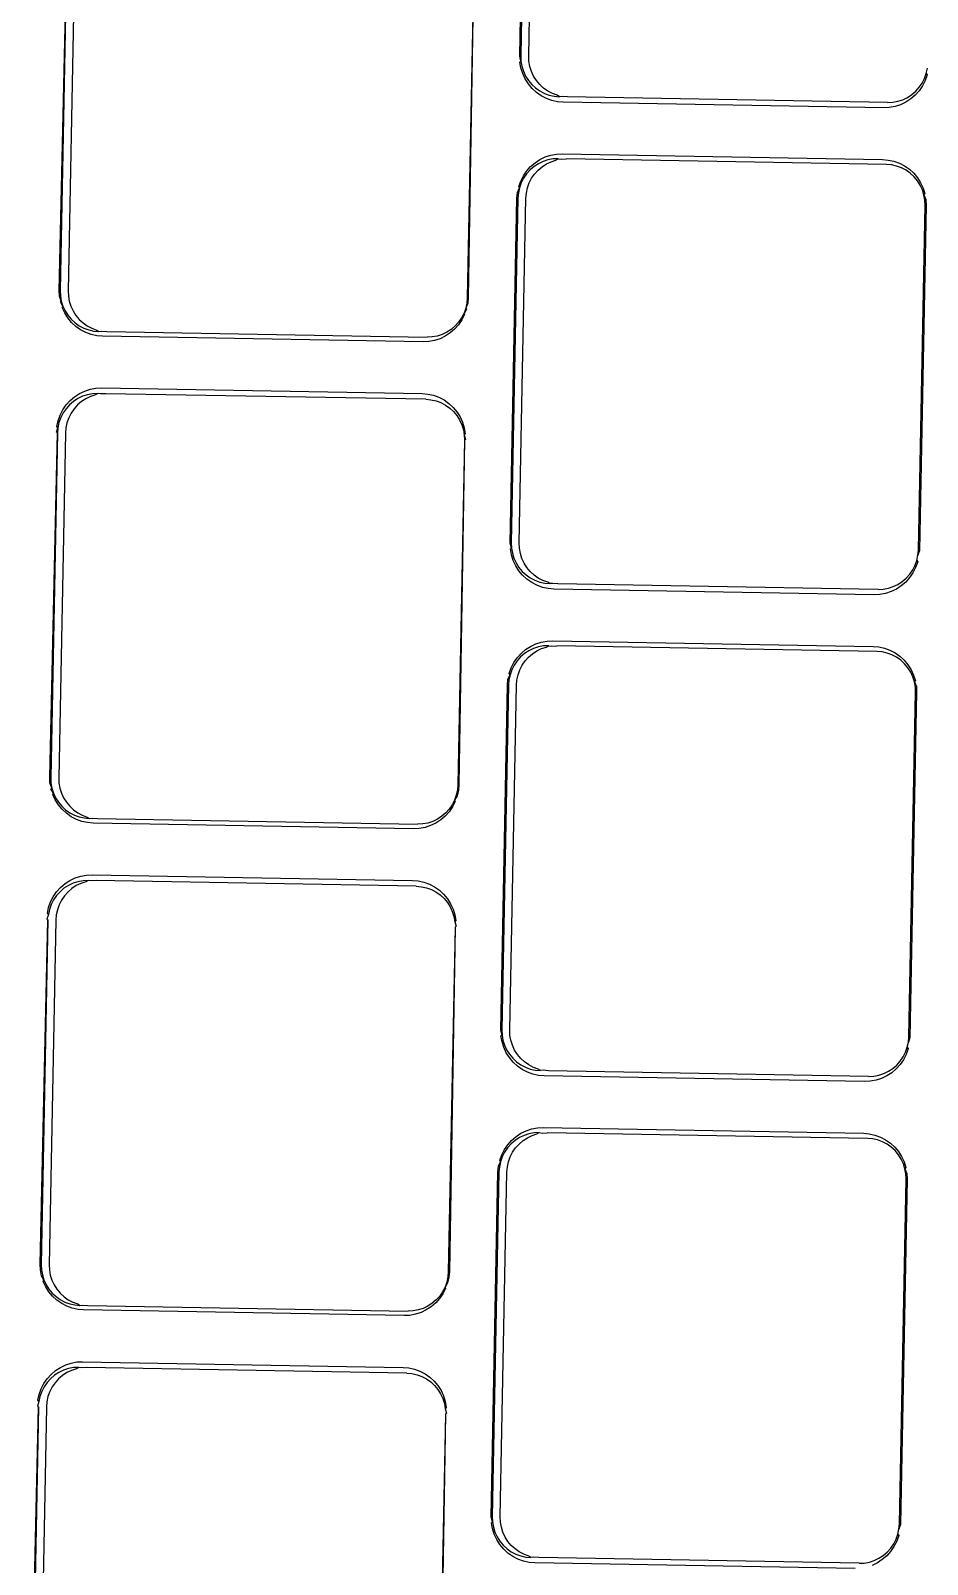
# Model space of a CAD drawing. Header units: millimetres. Extents: x 44692 to 174433, y -26273 to 14445.
# Drawn here: x 148795.2 to 148825.9, y -16545.4 to -16492.9 of the extents above; entities that cross this region are included whole.
import ezdxf

# ---------------------------------------------------------------- set-up
doc = ezdxf.new("R2010")
doc.units = ezdxf.units.MM
doc.header["$LTSCALE"] = 100
doc.layers.add('Muebles', color=112, linetype='Continuous')

msp = doc.modelspace()

# ---------------------------------------------------------------- linework, layer by layer
at = {"layer": 'Muebles'}
for p, q in [((148811.971, -16493.739), (148812.202, -16481.922)), ((148812.237, -16481.919), (148812.007, -16493.725)), ((148812.28, -16493.73), (148812.51, -16481.924)), ((148796.205, -16501.755), (148796.47, -16489.961)), ((148796.47, -16489.961), (148796.24, -16501.766)), ((148796.743, -16489.966), (148796.513, -16501.771)), ((148810.407, -16490.207), (148810.177, -16502.012)), ((148810.407, -16490.207), (148810.212, -16502.002)), ((148812.015, -16493.904), (148811.971, -16493.739)), ((148811.98, -16493.936), (148812.015, -16493.904)), ((148812.015, -16494.136), (148811.98, -16493.936)), ((148812.007, -16493.725), (148812.015, -16493.904)), ((148812.015, -16493.904), (148812.046, -16494.081)), ((148812.288, -16493.909), (148812.28, -16493.73)), ((148812.319, -16494.086), (148812.288, -16493.909)), ((148812.076, -16494.329), (148812.015, -16494.136)), ((148812.046, -16494.081), (148812.099, -16494.252)), ((148812.161, -16494.513), (148812.076, -16494.329)), ((148812.099, -16494.252), (148812.174, -16494.415)), ((148812.268, -16494.683), (148812.161, -16494.513)), ((148812.174, -16494.415), (148812.27, -16494.566)), ((148812.27, -16494.566), (148812.384, -16494.703)), ((148812.372, -16494.257), (148812.319, -16494.086)), ((148812.448, -16494.419), (148812.372, -16494.257)), ((148812.543, -16494.57), (148812.448, -16494.419)), ((148812.657, -16494.708), (148812.543, -16494.57)), ((148825.749, -16494.654), (148825.83, -16494.494)), ((148825.851, -16494.572), (148825.759, -16494.753)), ((148825.83, -16494.494), (148825.891, -16494.325)), ((148825.921, -16494.376), (148825.851, -16494.572)), ((148825.891, -16494.325), (148825.929, -16494.15)), ((148825.891, -16494.325), (148825.921, -16494.376)), ((148812.397, -16494.838), (148812.268, -16494.683)), ((148812.384, -16494.703), (148812.514, -16494.824)), ((148812.544, -16494.974), (148812.397, -16494.838)), ((148812.514, -16494.824), (148812.659, -16494.926)), ((148812.708, -16495.09), (148812.544, -16494.974)), ((148812.787, -16494.828), (148812.657, -16494.708)), ((148812.659, -16494.926), (148812.816, -16495.008)), ((148812.885, -16495.182), (148812.708, -16495.09)), ((148812.932, -16494.931), (148812.787, -16494.828)), ((148812.816, -16495.008), (148812.983, -16495.069)), ((148813.089, -16495.013), (148812.932, -16494.931)), ((148812.983, -16495.069), (148813.155, -16495.107)), ((148813.256, -16495.074), (148813.089, -16495.013)), ((148813.155, -16495.107), (148813.332, -16495.122)), ((148813.332, -16495.122), (148813.256, -16495.074)), ((148813.429, -16495.112), (148813.332, -16495.122)), ((148813.605, -16495.127), (148813.429, -16495.112)), ((148825.245, -16495.148), (148825.394, -16495.051)), ((148825.51, -16495.069), (148825.358, -16495.2)), ((148825.394, -16495.051), (148825.529, -16494.935)), ((148825.645, -16494.919), (148825.51, -16495.069)), ((148825.529, -16494.935), (148825.648, -16494.802)), ((148825.759, -16494.753), (148825.645, -16494.919)), ((148825.648, -16494.802), (148825.749, -16494.654)), ((148813.072, -16495.251), (148812.885, -16495.182)), ((148813.266, -16495.294), (148813.072, -16495.251)), ((148813.459, -16495.31), (148813.266, -16495.294)), ((148824.431, -16495.503), (148813.459, -16495.31)), ((148824.565, -16495.32), (148813.605, -16495.127)), ((148824.624, -16495.494), (148824.431, -16495.503)), ((148824.565, -16495.32), (148824.742, -16495.311)), ((148824.82, -16495.458), (148824.624, -16495.494)), ((148824.742, -16495.311), (148824.916, -16495.279)), ((148825.01, -16495.396), (148824.82, -16495.458)), ((148824.916, -16495.279), (148825.084, -16495.225)), ((148825.19, -16495.31), (148825.01, -16495.396)), ((148825.084, -16495.225), (148825.245, -16495.148)), ((148825.358, -16495.2), (148825.19, -16495.31)), ((148812.665, -16497.274), (148812.845, -16497.188)), ((148812.845, -16497.188), (148813.035, -16497.126)), ((148813.035, -16497.126), (148813.231, -16497.09)), ((148813.231, -16497.09), (148813.425, -16497.081)), ((148813.425, -16497.081), (148824.396, -16497.274)), ((148812.096, -16497.831), (148812.21, -16497.665)), ((148812.327, -16497.633), (148812.207, -16497.766)), ((148812.21, -16497.665), (148812.345, -16497.515)), ((148812.462, -16497.517), (148812.327, -16497.633)), ((148812.345, -16497.515), (148812.497, -16497.384)), ((148812.611, -16497.42), (148812.462, -16497.517)), ((148812.48, -16497.771), (148812.6, -16497.638)), ((148812.497, -16497.384), (148812.665, -16497.274)), ((148812.6, -16497.638), (148812.735, -16497.522)), ((148812.771, -16497.343), (148812.611, -16497.42)), ((148812.735, -16497.522), (148812.884, -16497.425)), ((148812.939, -16497.288), (148812.771, -16497.343)), ((148812.884, -16497.425), (148813.044, -16497.348)), ((148813.114, -16497.256), (148812.939, -16497.288)), ((148813.044, -16497.348), (148813.213, -16497.293)), ((148813.29, -16497.248), (148813.114, -16497.256)), ((148813.213, -16497.293), (148813.29, -16497.248)), ((148813.29, -16497.248), (148813.387, -16497.261)), ((148813.387, -16497.261), (148813.563, -16497.253)), ((148824.524, -16497.446), (148813.563, -16497.253)), ((148824.396, -16497.274), (148824.589, -16497.291)), ((148824.7, -16497.461), (148824.524, -16497.446)), ((148824.589, -16497.291), (148824.783, -16497.333)), ((148824.873, -16497.499), (148824.7, -16497.461)), ((148824.783, -16497.333), (148824.971, -16497.402)), ((148825.039, -16497.56), (148824.873, -16497.499)), ((148824.971, -16497.402), (148825.147, -16497.494)), ((148825.196, -16497.642), (148825.039, -16497.56)), ((148825.147, -16497.494), (148825.311, -16497.61)), ((148825.341, -16497.744), (148825.196, -16497.642)), ((148825.311, -16497.61), (148825.458, -16497.746)), ((148811.893, -16498.401), (148811.965, -16498.242)), ((148811.965, -16498.242), (148811.927, -16498.418)), ((148811.936, -16498.203), (148812.004, -16498.012)), ((148811.965, -16498.242), (148811.936, -16498.203)), ((148812.025, -16498.073), (148811.965, -16498.242)), ((148812.004, -16498.012), (148812.096, -16497.831)), ((148812.106, -16497.914), (148812.025, -16498.073)), ((148812.207, -16497.766), (148812.106, -16497.914)), ((148812.2, -16498.423), (148812.238, -16498.247)), ((148812.238, -16498.247), (148812.298, -16498.078)), ((148812.298, -16498.078), (148812.379, -16497.918)), ((148812.379, -16497.918), (148812.48, -16497.771)), ((148825.472, -16497.865), (148825.341, -16497.744)), ((148825.458, -16497.746), (148825.587, -16497.901)), ((148825.586, -16498.002), (148825.472, -16497.865)), ((148825.681, -16498.153), (148825.586, -16498.002)), ((148825.587, -16497.901), (148825.694, -16498.071)), ((148825.756, -16498.316), (148825.681, -16498.153)), ((148825.694, -16498.071), (148825.779, -16498.255)), ((148825.779, -16498.255), (148825.84, -16498.448)), ((148811.646, -16510.415), (148811.877, -16498.598)), ((148811.912, -16498.597), (148811.682, -16510.402)), ((148811.877, -16498.598), (148811.893, -16498.401)), ((148811.927, -16498.418), (148811.912, -16498.597)), ((148811.955, -16510.407), (148812.185, -16498.602)), ((148812.185, -16498.602), (148812.2, -16498.423)), ((148825.809, -16498.487), (148825.756, -16498.316)), ((148825.84, -16498.448), (148825.809, -16498.487)), ((148825.841, -16498.664), (148825.809, -16498.487)), ((148825.809, -16498.487), (148825.875, -16498.648)), ((148825.849, -16498.843), (148825.841, -16498.664)), ((148825.875, -16498.648), (148825.884, -16498.845)), ((148825.619, -16510.648), (148825.849, -16498.843)), ((148825.884, -16498.845), (148825.653, -16510.668)), ((148796.214, -16501.952), (148796.205, -16501.755)), ((148796.24, -16501.766), (148796.248, -16501.946)), ((148796.513, -16501.771), (148796.521, -16501.95)), ((148796.279, -16502.122), (148796.214, -16501.952)), ((148796.248, -16501.946), (148796.279, -16502.122)), ((148796.249, -16502.152), (148796.279, -16502.122)), ((148796.333, -16502.294), (148796.249, -16502.152)), ((148796.279, -16502.122), (148796.333, -16502.294)), ((148796.31, -16502.345), (148796.333, -16502.294)), ((148796.394, -16502.529), (148796.31, -16502.345)), ((148796.333, -16502.294), (148796.408, -16502.456)), ((148796.408, -16502.456), (148796.503, -16502.607)), ((148796.521, -16501.95), (148796.552, -16502.127)), ((148796.552, -16502.127), (148796.606, -16502.298)), ((148796.606, -16502.298), (148796.681, -16502.461)), ((148796.681, -16502.461), (148796.776, -16502.612)), ((148810.124, -16502.367), (148810.064, -16502.536)), ((148810.153, -16502.397), (148810.064, -16502.536)), ((148810.162, -16502.191), (148810.124, -16502.367)), ((148810.196, -16502.199), (148810.124, -16502.367)), ((148810.124, -16502.367), (148810.153, -16502.397)), ((148810.177, -16502.012), (148810.162, -16502.191)), ((148810.212, -16502.002), (148810.196, -16502.199)), ((148796.502, -16502.699), (148796.394, -16502.529)), ((148796.631, -16502.854), (148796.502, -16502.699)), ((148796.503, -16502.607), (148796.617, -16502.744)), ((148796.617, -16502.744), (148796.748, -16502.865)), ((148796.778, -16502.99), (148796.631, -16502.854)), ((148796.748, -16502.865), (148796.893, -16502.967)), ((148796.776, -16502.612), (148796.89, -16502.749)), ((148796.941, -16503.106), (148796.778, -16502.99)), ((148796.89, -16502.749), (148797.021, -16502.87)), ((148796.893, -16502.967), (148797.05, -16503.05)), ((148797.021, -16502.87), (148797.166, -16502.972)), ((148797.166, -16502.972), (148797.323, -16503.054)), ((148809.762, -16502.976), (148809.627, -16503.092)), ((148809.879, -16502.935), (148809.744, -16503.085)), ((148809.881, -16502.843), (148809.762, -16502.976)), ((148809.993, -16502.769), (148809.879, -16502.935)), ((148809.982, -16502.695), (148809.881, -16502.843)), ((148810.064, -16502.536), (148809.982, -16502.695)), ((148810.085, -16502.588), (148809.993, -16502.769)), ((148810.064, -16502.536), (148810.085, -16502.588)), ((148797.118, -16503.198), (148796.941, -16503.106)), ((148797.05, -16503.05), (148797.216, -16503.11)), ((148797.306, -16503.267), (148797.118, -16503.198)), ((148797.216, -16503.11), (148797.389, -16503.148)), ((148797.5, -16503.31), (148797.306, -16503.267)), ((148797.323, -16503.054), (148797.489, -16503.115)), ((148797.389, -16503.148), (148797.565, -16503.163)), ((148797.489, -16503.115), (148797.565, -16503.163)), ((148797.693, -16503.326), (148797.5, -16503.31)), ((148797.565, -16503.163), (148797.662, -16503.153)), ((148797.662, -16503.153), (148797.838, -16503.168)), ((148808.664, -16503.519), (148797.693, -16503.326)), ((148797.838, -16503.168), (148808.798, -16503.361)), ((148808.858, -16503.51), (148808.664, -16503.519)), ((148808.975, -16503.353), (148808.798, -16503.361)), ((148809.054, -16503.474), (148808.858, -16503.51)), ((148809.149, -16503.321), (148808.975, -16503.353)), ((148809.243, -16503.412), (148809.054, -16503.474)), ((148809.318, -16503.266), (148809.149, -16503.321)), ((148809.424, -16503.326), (148809.243, -16503.412)), ((148809.478, -16503.189), (148809.318, -16503.266)), ((148809.592, -16503.216), (148809.424, -16503.326)), ((148809.627, -16503.092), (148809.478, -16503.189)), ((148809.744, -16503.085), (148809.592, -16503.216)), ((148796.444, -16505.681), (148796.578, -16505.531)), ((148796.695, -16505.558), (148796.56, -16505.675)), ((148796.578, -16505.531), (148796.731, -16505.4)), ((148796.844, -16505.461), (148796.695, -16505.558)), ((148796.731, -16505.4), (148796.899, -16505.29)), ((148796.968, -16505.563), (148796.833, -16505.679)), ((148797.004, -16505.385), (148796.844, -16505.461)), ((148796.899, -16505.29), (148797.079, -16505.204)), ((148797.117, -16505.466), (148796.968, -16505.563)), ((148797.173, -16505.33), (148797.004, -16505.385)), ((148797.079, -16505.204), (148797.269, -16505.142)), ((148797.277, -16505.389), (148797.117, -16505.466)), ((148797.347, -16505.298), (148797.173, -16505.33)), ((148797.269, -16505.142), (148797.465, -16505.106)), ((148797.446, -16505.335), (148797.277, -16505.389)), ((148797.524, -16505.289), (148797.347, -16505.298)), ((148797.524, -16505.289), (148797.446, -16505.335)), ((148797.465, -16505.106), (148797.658, -16505.097)), ((148797.62, -16505.303), (148797.524, -16505.289)), ((148797.797, -16505.294), (148797.62, -16505.303)), ((148797.658, -16505.097), (148808.63, -16505.29)), ((148808.757, -16505.487), (148797.797, -16505.294)), ((148808.63, -16505.29), (148808.823, -16505.307)), ((148808.757, -16505.487), (148808.933, -16505.502)), ((148808.823, -16505.307), (148809.017, -16505.349)), ((148808.933, -16505.502), (148809.106, -16505.54)), ((148809.017, -16505.349), (148809.204, -16505.418)), ((148809.106, -16505.54), (148809.272, -16505.601)), ((148809.204, -16505.418), (148809.381, -16505.51)), ((148809.272, -16505.601), (148809.429, -16505.683)), ((148809.381, -16505.51), (148809.545, -16505.626)), ((148796.17, -16506.219), (148796.238, -16506.028)), ((148796.258, -16506.115), (148796.198, -16506.284)), ((148796.238, -16506.028), (148796.33, -16505.847)), ((148796.34, -16505.955), (148796.258, -16506.115)), ((148796.33, -16505.847), (148796.444, -16505.681)), ((148796.441, -16505.808), (148796.34, -16505.955)), ((148796.56, -16505.675), (148796.441, -16505.808)), ((148796.531, -16506.12), (148796.471, -16506.289)), ((148796.613, -16505.96), (148796.531, -16506.12)), ((148796.714, -16505.812), (148796.613, -16505.96)), ((148796.833, -16505.679), (148796.714, -16505.812)), ((148809.429, -16505.683), (148809.574, -16505.786)), ((148809.545, -16505.626), (148809.692, -16505.762)), ((148809.574, -16505.786), (148809.705, -16505.906)), ((148809.692, -16505.762), (148809.821, -16505.917)), ((148809.705, -16505.906), (148809.819, -16506.044)), ((148809.819, -16506.044), (148809.914, -16506.195)), ((148809.821, -16505.917), (148809.928, -16506.087)), ((148809.928, -16506.087), (148810.013, -16506.271)), ((148795.88, -16518.431), (148796.145, -16506.639)), ((148796.145, -16506.639), (148795.915, -16518.444)), ((148796.111, -16506.614), (148796.16, -16506.46)), ((148796.145, -16506.639), (148796.111, -16506.614)), ((148796.127, -16506.417), (148796.17, -16506.219)), ((148796.16, -16506.46), (148796.127, -16506.417)), ((148796.16, -16506.46), (148796.145, -16506.639)), ((148796.198, -16506.284), (148796.16, -16506.46)), ((148796.418, -16506.643), (148796.188, -16518.449)), ((148796.433, -16506.464), (148796.418, -16506.643)), ((148796.471, -16506.289), (148796.433, -16506.464)), ((148809.914, -16506.195), (148809.989, -16506.357)), ((148809.989, -16506.357), (148810.043, -16506.528)), ((148810.013, -16506.271), (148810.073, -16506.464)), ((148810.043, -16506.528), (148810.074, -16506.705)), ((148810.073, -16506.464), (148810.109, -16506.664)), ((148810.109, -16506.664), (148810.074, -16506.705)), ((148810.082, -16506.884), (148809.852, -16518.69)), ((148810.082, -16506.884), (148809.887, -16518.678)), ((148810.074, -16506.705), (148810.082, -16506.884)), ((148810.074, -16506.705), (148810.117, -16506.861)), ((148810.117, -16506.861), (148810.082, -16506.884)), ((148811.69, -16510.582), (148811.646, -16510.415)), ((148811.655, -16510.612), (148811.69, -16510.582)), ((148811.69, -16510.812), (148811.655, -16510.612)), ((148811.682, -16510.402), (148811.69, -16510.582)), ((148811.69, -16510.582), (148811.721, -16510.759)), ((148811.751, -16511.005), (148811.69, -16510.812)), ((148811.721, -16510.759), (148811.774, -16510.93)), ((148811.963, -16510.587), (148811.955, -16510.407)), ((148811.994, -16510.764), (148811.963, -16510.587)), ((148812.047, -16510.935), (148811.994, -16510.764)), ((148825.566, -16511.003), (148825.603, -16510.827)), ((148825.603, -16510.827), (148825.619, -16510.648)), ((148825.653, -16510.668), (148825.603, -16510.827)), ((148811.836, -16511.189), (148811.751, -16511.005)), ((148811.774, -16510.93), (148811.849, -16511.092)), ((148811.943, -16511.359), (148811.836, -16511.189)), ((148811.849, -16511.092), (148811.945, -16511.243)), ((148812.072, -16511.514), (148811.943, -16511.359)), ((148811.945, -16511.243), (148812.059, -16511.38)), ((148812.122, -16511.097), (148812.047, -16510.935)), ((148812.059, -16511.38), (148812.189, -16511.501)), ((148812.218, -16511.248), (148812.122, -16511.097)), ((148812.332, -16511.385), (148812.218, -16511.248)), ((148812.462, -16511.506), (148812.332, -16511.385)), ((148825.323, -16511.479), (148825.424, -16511.332)), ((148825.424, -16511.332), (148825.505, -16511.172)), ((148825.526, -16511.248), (148825.434, -16511.429)), ((148825.505, -16511.172), (148825.566, -16511.003)), ((148825.596, -16511.052), (148825.526, -16511.248)), ((148825.566, -16511.003), (148825.596, -16511.052)), ((148812.219, -16511.65), (148812.072, -16511.514)), ((148812.189, -16511.501), (148812.334, -16511.604)), ((148812.383, -16511.766), (148812.219, -16511.65)), ((148812.334, -16511.604), (148812.491, -16511.686)), ((148812.559, -16511.858), (148812.383, -16511.766)), ((148812.607, -16511.608), (148812.462, -16511.506)), ((148812.491, -16511.686), (148812.658, -16511.747)), ((148812.747, -16511.927), (148812.559, -16511.858)), ((148812.764, -16511.691), (148812.607, -16511.608)), ((148812.658, -16511.747), (148812.83, -16511.785)), ((148812.931, -16511.751), (148812.764, -16511.691)), ((148812.83, -16511.785), (148813.007, -16511.8)), ((148813.007, -16511.8), (148812.931, -16511.751)), ((148813.103, -16511.79), (148813.007, -16511.8)), ((148813.28, -16511.804), (148813.103, -16511.79)), ((148824.24, -16511.998), (148813.28, -16511.804)), ((148824.591, -16511.957), (148824.759, -16511.902)), ((148824.759, -16511.902), (148824.919, -16511.826)), ((148825.033, -16511.876), (148824.865, -16511.986)), ((148824.919, -16511.826), (148825.068, -16511.728)), ((148825.185, -16511.745), (148825.033, -16511.876)), ((148825.068, -16511.728), (148825.204, -16511.612)), ((148825.32, -16511.595), (148825.185, -16511.745)), ((148825.204, -16511.612), (148825.323, -16511.479)), ((148825.434, -16511.429), (148825.32, -16511.595)), ((148812.941, -16511.969), (148812.747, -16511.927)), ((148813.134, -16511.986), (148812.941, -16511.969)), ((148824.105, -16512.179), (148813.134, -16511.986)), ((148824.299, -16512.17), (148824.105, -16512.179)), ((148824.24, -16511.998), (148824.417, -16511.989)), ((148824.495, -16512.134), (148824.299, -16512.17)), ((148824.417, -16511.989), (148824.591, -16511.957)), ((148824.685, -16512.072), (148824.495, -16512.134)), ((148824.865, -16511.986), (148824.685, -16512.072)), ((148812.172, -16514.06), (148812.34, -16513.95)), ((148812.446, -16514.021), (148812.286, -16514.098)), ((148812.34, -16513.95), (148812.52, -16513.864)), ((148812.614, -16513.966), (148812.446, -16514.021)), ((148812.52, -16513.864), (148812.71, -16513.802)), ((148812.559, -16514.102), (148812.719, -16514.026)), ((148812.788, -16513.934), (148812.614, -16513.966)), ((148812.71, -16513.802), (148812.906, -16513.766)), ((148812.719, -16514.026), (148812.887, -16513.971)), ((148812.965, -16513.925), (148812.788, -16513.934)), ((148812.887, -16513.971), (148812.965, -16513.925)), ((148812.906, -16513.766), (148813.099, -16513.757)), ((148812.965, -16513.925), (148813.062, -16513.939)), ((148813.062, -16513.939), (148813.238, -16513.93)), ((148813.099, -16513.757), (148824.071, -16513.95)), ((148824.199, -16514.124), (148813.238, -16513.93)), ((148824.071, -16513.95), (148824.264, -16513.966)), ((148824.264, -16513.966), (148824.458, -16514.009)), ((148824.458, -16514.009), (148824.645, -16514.078)), ((148811.679, -16514.688), (148811.771, -16514.507)), ((148811.771, -16514.507), (148811.885, -16514.341)), ((148811.882, -16514.444), (148811.781, -16514.591)), ((148812.002, -16514.311), (148811.882, -16514.444)), ((148811.885, -16514.341), (148812.02, -16514.191)), ((148812.137, -16514.195), (148812.002, -16514.311)), ((148812.02, -16514.191), (148812.172, -16514.06)), ((148812.054, -16514.596), (148812.155, -16514.449)), ((148812.286, -16514.098), (148812.137, -16514.195)), ((148812.155, -16514.449), (148812.275, -16514.316)), ((148812.275, -16514.316), (148812.41, -16514.2)), ((148812.41, -16514.2), (148812.559, -16514.102)), ((148824.375, -16514.138), (148824.199, -16514.124)), ((148824.548, -16514.177), (148824.375, -16514.138)), ((148824.714, -16514.237), (148824.548, -16514.177)), ((148824.645, -16514.078), (148824.822, -16514.17)), ((148824.871, -16514.32), (148824.714, -16514.237)), ((148824.822, -16514.17), (148824.986, -16514.286)), ((148825.016, -16514.422), (148824.871, -16514.32)), ((148824.986, -16514.286), (148825.133, -16514.422)), ((148825.147, -16514.543), (148825.016, -16514.422)), ((148825.133, -16514.422), (148825.262, -16514.577)), ((148825.261, -16514.68), (148825.147, -16514.543)), ((148811.568, -16515.077), (148811.64, -16514.92)), ((148811.64, -16514.92), (148811.602, -16515.096)), ((148811.611, -16514.879), (148811.679, -16514.688)), ((148811.64, -16514.92), (148811.611, -16514.879)), ((148811.7, -16514.751), (148811.64, -16514.92)), ((148811.781, -16514.591), (148811.7, -16514.751)), ((148811.875, -16515.101), (148811.913, -16514.925)), ((148811.913, -16514.925), (148811.973, -16514.756)), ((148811.973, -16514.756), (148812.054, -16514.596)), ((148825.356, -16514.831), (148825.261, -16514.68)), ((148825.262, -16514.577), (148825.369, -16514.747)), ((148825.431, -16514.993), (148825.356, -16514.831)), ((148825.369, -16514.747), (148825.454, -16514.931)), ((148825.484, -16515.164), (148825.431, -16514.993)), ((148825.454, -16514.931), (148825.515, -16515.124)), ((148811.321, -16527.091), (148811.552, -16515.274)), ((148811.587, -16515.275), (148811.357, -16527.08)), ((148811.552, -16515.274), (148811.568, -16515.077)), ((148811.602, -16515.096), (148811.587, -16515.275)), ((148811.63, -16527.085), (148811.86, -16515.28)), ((148811.86, -16515.28), (148811.875, -16515.101)), ((148825.293, -16527.326), (148825.524, -16515.521)), ((148825.559, -16515.521), (148825.328, -16527.344)), ((148825.515, -16515.124), (148825.484, -16515.164)), ((148825.515, -16515.341), (148825.484, -16515.164)), ((148825.484, -16515.164), (148825.55, -16515.324)), ((148825.524, -16515.521), (148825.515, -16515.341)), ((148825.55, -16515.324), (148825.559, -16515.521)), ((148795.889, -16518.628), (148795.88, -16518.431)), ((148795.954, -16518.8), (148795.889, -16518.628)), ((148795.915, -16518.444), (148795.923, -16518.623)), ((148795.923, -16518.623), (148795.954, -16518.8)), ((148796.188, -16518.449), (148796.196, -16518.628)), ((148796.196, -16518.628), (148796.227, -16518.805)), ((148809.852, -16518.69), (148809.837, -16518.869)), ((148809.887, -16518.678), (148809.871, -16518.875)), ((148795.924, -16518.828), (148795.954, -16518.8)), ((148796.008, -16518.971), (148795.924, -16518.828)), ((148795.954, -16518.8), (148796.008, -16518.971)), ((148795.985, -16519.021), (148796.008, -16518.971)), ((148796.069, -16519.205), (148795.985, -16519.021)), ((148796.008, -16518.971), (148796.083, -16519.134)), ((148796.177, -16519.375), (148796.069, -16519.205)), ((148796.083, -16519.134), (148796.178, -16519.285)), ((148796.227, -16518.805), (148796.281, -16518.976)), ((148796.281, -16518.976), (148796.356, -16519.139)), ((148796.356, -16519.139), (148796.451, -16519.29)), ((148809.739, -16519.214), (148809.657, -16519.373)), ((148809.76, -16519.264), (148809.668, -16519.445)), ((148809.799, -16519.044), (148809.739, -16519.214)), ((148809.828, -16519.073), (148809.739, -16519.214)), ((148809.739, -16519.214), (148809.76, -16519.264)), ((148809.837, -16518.869), (148809.799, -16519.044)), ((148809.871, -16518.875), (148809.828, -16519.073)), ((148796.306, -16519.53), (148796.177, -16519.375)), ((148796.178, -16519.285), (148796.292, -16519.422)), ((148796.292, -16519.422), (148796.423, -16519.543)), ((148796.453, -16519.666), (148796.306, -16519.53)), ((148796.423, -16519.543), (148796.568, -16519.645)), ((148796.451, -16519.29), (148796.565, -16519.427)), ((148796.616, -16519.782), (148796.453, -16519.666)), ((148796.565, -16519.427), (148796.696, -16519.548)), ((148796.568, -16519.645), (148796.725, -16519.727)), ((148796.793, -16519.874), (148796.616, -16519.782)), ((148796.696, -16519.548), (148796.841, -16519.65)), ((148796.725, -16519.727), (148796.891, -16519.788)), ((148796.841, -16519.65), (148796.998, -16519.732)), ((148796.891, -16519.788), (148797.064, -16519.826)), ((148796.998, -16519.732), (148797.164, -16519.793)), ((148797.164, -16519.793), (148797.24, -16519.841)), ((148809.302, -16519.77), (148809.153, -16519.867)), ((148809.419, -16519.761), (148809.267, -16519.892)), ((148809.437, -16519.654), (148809.302, -16519.77)), ((148809.554, -16519.611), (148809.419, -16519.761)), ((148809.556, -16519.521), (148809.437, -16519.654)), ((148809.668, -16519.445), (148809.554, -16519.611)), ((148809.657, -16519.373), (148809.556, -16519.521)), ((148796.981, -16519.943), (148796.793, -16519.874)), ((148797.175, -16519.985), (148796.981, -16519.943)), ((148797.064, -16519.826), (148797.24, -16519.841)), ((148797.368, -16520.002), (148797.175, -16519.985)), ((148797.24, -16519.841), (148797.337, -16519.831)), ((148797.337, -16519.831), (148797.513, -16519.846)), ((148808.339, -16520.195), (148797.368, -16520.002)), ((148797.513, -16519.846), (148808.473, -16520.039)), ((148808.533, -16520.186), (148808.339, -16520.195)), ((148808.65, -16520.031), (148808.473, -16520.039)), ((148808.729, -16520.15), (148808.533, -16520.186)), ((148808.824, -16519.999), (148808.65, -16520.031)), ((148808.918, -16520.088), (148808.729, -16520.15)), ((148808.993, -16519.944), (148808.824, -16519.999)), ((148809.099, -16520.002), (148808.918, -16520.088)), ((148809.153, -16519.867), (148808.993, -16519.944)), ((148809.267, -16519.892), (148809.099, -16520.002)), ((148796.574, -16521.966), (148796.754, -16521.88)), ((148796.754, -16521.88), (148796.944, -16521.818)), ((148796.944, -16521.818), (148797.14, -16521.782)), ((148797.14, -16521.782), (148797.333, -16521.773)), ((148797.333, -16521.773), (148808.305, -16521.966)), ((148796.005, -16522.523), (148796.119, -16522.357)), ((148796.235, -16522.352), (148796.116, -16522.485)), ((148796.119, -16522.357), (148796.253, -16522.207)), ((148796.37, -16522.236), (148796.235, -16522.352)), ((148796.253, -16522.207), (148796.406, -16522.076)), ((148796.519, -16522.139), (148796.37, -16522.236)), ((148796.508, -16522.357), (148796.389, -16522.49)), ((148796.406, -16522.076), (148796.574, -16521.966)), ((148796.643, -16522.241), (148796.508, -16522.357)), ((148796.679, -16522.062), (148796.519, -16522.139)), ((148796.792, -16522.144), (148796.643, -16522.241)), ((148796.848, -16522.008), (148796.679, -16522.062)), ((148796.952, -16522.067), (148796.792, -16522.144)), ((148797.022, -16521.976), (148796.848, -16522.008)), ((148797.121, -16522.012), (148796.952, -16522.067)), ((148797.198, -16521.967), (148797.022, -16521.976)), ((148797.198, -16521.967), (148797.121, -16522.012)), ((148797.295, -16521.98), (148797.198, -16521.967)), ((148797.471, -16521.972), (148797.295, -16521.98)), ((148808.432, -16522.165), (148797.471, -16521.972)), ((148808.305, -16521.966), (148808.498, -16521.982)), ((148808.432, -16522.165), (148808.608, -16522.18)), ((148808.498, -16521.982), (148808.692, -16522.025)), ((148808.608, -16522.18), (148808.781, -16522.218)), ((148808.692, -16522.025), (148808.879, -16522.094)), ((148808.781, -16522.218), (148808.947, -16522.279)), ((148808.879, -16522.094), (148809.056, -16522.186)), ((148808.947, -16522.279), (148809.104, -16522.361)), ((148809.056, -16522.186), (148809.22, -16522.302)), ((148809.104, -16522.361), (148809.249, -16522.463)), ((148809.22, -16522.302), (148809.367, -16522.438)), ((148795.802, -16523.093), (148795.845, -16522.895)), ((148795.845, -16522.895), (148795.913, -16522.704)), ((148795.933, -16522.793), (148795.873, -16522.962)), ((148795.913, -16522.704), (148796.005, -16522.523)), ((148796.014, -16522.633), (148795.933, -16522.793)), ((148796.116, -16522.485), (148796.014, -16522.633)), ((148796.206, -16522.797), (148796.146, -16522.967)), ((148796.288, -16522.638), (148796.206, -16522.797)), ((148796.389, -16522.49), (148796.288, -16522.638)), ((148809.249, -16522.463), (148809.38, -16522.584)), ((148809.367, -16522.438), (148809.496, -16522.593)), ((148809.38, -16522.584), (148809.494, -16522.721)), ((148809.494, -16522.721), (148809.589, -16522.872)), ((148809.496, -16522.593), (148809.603, -16522.763)), ((148809.589, -16522.872), (148809.664, -16523.035)), ((148809.603, -16522.763), (148809.688, -16522.947)), ((148809.688, -16522.947), (148809.748, -16523.14)), ((148795.555, -16535.107), (148795.82, -16523.316)), ((148795.82, -16523.316), (148795.59, -16535.122)), ((148795.835, -16523.137), (148795.785, -16523.29)), ((148795.785, -16523.29), (148795.82, -16523.316)), ((148795.835, -16523.137), (148795.802, -16523.093)), ((148795.873, -16522.962), (148795.835, -16523.137)), ((148796.093, -16523.321), (148795.863, -16535.127)), ((148796.108, -16523.142), (148796.093, -16523.321)), ((148796.146, -16522.967), (148796.108, -16523.142)), ((148809.664, -16523.035), (148809.718, -16523.206)), ((148809.718, -16523.206), (148809.749, -16523.383)), ((148809.748, -16523.14), (148809.784, -16523.34)), ((148809.784, -16523.34), (148809.749, -16523.383)), ((148809.749, -16523.383), (148809.792, -16523.537)), ((148809.757, -16523.562), (148809.527, -16535.368)), ((148809.757, -16523.562), (148809.562, -16535.354)), ((148809.792, -16523.537), (148809.757, -16523.562)), ((148811.365, -16527.26), (148811.321, -16527.091)), ((148811.357, -16527.08), (148811.365, -16527.26)), ((148811.638, -16527.265), (148811.63, -16527.085)), ((148811.33, -16527.288), (148811.365, -16527.26)), ((148811.365, -16527.488), (148811.33, -16527.288)), ((148811.365, -16527.26), (148811.396, -16527.436)), ((148811.426, -16527.681), (148811.365, -16527.488)), ((148811.396, -16527.436), (148811.449, -16527.608)), ((148811.511, -16527.865), (148811.426, -16527.681)), ((148811.449, -16527.608), (148811.524, -16527.77)), ((148811.669, -16527.441), (148811.638, -16527.265)), ((148811.722, -16527.612), (148811.669, -16527.441)), ((148811.797, -16527.775), (148811.722, -16527.612)), ((148825.18, -16527.85), (148825.24, -16527.681)), ((148825.24, -16527.681), (148825.278, -16527.505)), ((148825.24, -16527.681), (148825.271, -16527.727)), ((148825.278, -16527.505), (148825.293, -16527.326)), ((148825.328, -16527.344), (148825.278, -16527.505)), ((148811.618, -16528.035), (148811.511, -16527.865)), ((148811.524, -16527.77), (148811.62, -16527.921)), ((148811.747, -16528.19), (148811.618, -16528.035)), ((148811.62, -16527.921), (148811.734, -16528.058)), ((148811.734, -16528.058), (148811.864, -16528.179)), ((148811.894, -16528.326), (148811.747, -16528.19)), ((148811.893, -16527.926), (148811.797, -16527.775)), ((148811.864, -16528.179), (148812.009, -16528.281)), ((148812.007, -16528.063), (148811.893, -16527.926)), ((148812.137, -16528.184), (148812.007, -16528.063)), ((148812.282, -16528.286), (148812.137, -16528.184)), ((148824.879, -16528.29), (148824.998, -16528.157)), ((148825.109, -16528.105), (148824.995, -16528.271)), ((148824.998, -16528.157), (148825.099, -16528.01)), ((148825.099, -16528.01), (148825.18, -16527.85)), ((148825.201, -16527.924), (148825.109, -16528.105)), ((148825.271, -16527.727), (148825.201, -16527.924)), ((148812.058, -16528.442), (148811.894, -16528.326)), ((148812.009, -16528.281), (148812.166, -16528.364)), ((148812.234, -16528.534), (148812.058, -16528.442)), ((148812.166, -16528.364), (148812.333, -16528.424)), ((148812.422, -16528.602), (148812.234, -16528.534)), ((148812.439, -16528.368), (148812.282, -16528.286)), ((148812.333, -16528.424), (148812.505, -16528.462)), ((148812.616, -16528.645), (148812.422, -16528.602)), ((148812.606, -16528.429), (148812.439, -16528.368)), ((148812.505, -16528.462), (148812.682, -16528.477)), ((148812.682, -16528.477), (148812.606, -16528.429)), ((148812.809, -16528.662), (148812.616, -16528.645)), ((148812.778, -16528.467), (148812.682, -16528.477)), ((148812.955, -16528.482), (148812.778, -16528.467)), ((148823.78, -16528.855), (148812.809, -16528.662)), ((148823.915, -16528.675), (148812.955, -16528.482)), ((148823.915, -16528.675), (148824.092, -16528.667)), ((148824.092, -16528.667), (148824.266, -16528.635)), ((148824.266, -16528.635), (148824.434, -16528.58)), ((148824.54, -16528.662), (148824.36, -16528.748)), ((148824.434, -16528.58), (148824.594, -16528.503)), ((148824.708, -16528.552), (148824.54, -16528.662)), ((148824.594, -16528.503), (148824.743, -16528.406)), ((148824.86, -16528.421), (148824.708, -16528.552)), ((148824.743, -16528.406), (148824.879, -16528.29)), ((148824.995, -16528.271), (148824.86, -16528.421)), ((148823.974, -16528.846), (148823.78, -16528.855)), ((148824.17, -16528.81), (148823.974, -16528.846)), ((148824.36, -16528.748), (148824.17, -16528.81)), ((148811.695, -16530.867), (148811.847, -16530.736)), ((148811.961, -16530.775), (148811.812, -16530.872)), ((148811.847, -16530.736), (148812.015, -16530.626)), ((148812.121, -16530.699), (148811.961, -16530.775)), ((148812.015, -16530.626), (148812.195, -16530.54)), ((148812.085, -16530.877), (148812.234, -16530.78)), ((148812.289, -16530.644), (148812.121, -16530.699)), ((148812.195, -16530.54), (148812.385, -16530.478)), ((148812.234, -16530.78), (148812.394, -16530.703)), ((148812.463, -16530.612), (148812.289, -16530.644)), ((148812.385, -16530.478), (148812.581, -16530.442)), ((148812.394, -16530.703), (148812.562, -16530.649)), ((148812.64, -16530.603), (148812.463, -16530.612)), ((148812.562, -16530.649), (148812.64, -16530.603)), ((148812.581, -16530.442), (148812.774, -16530.433)), ((148812.64, -16530.603), (148812.736, -16530.617)), ((148812.736, -16530.617), (148812.913, -16530.608)), ((148812.774, -16530.433), (148823.746, -16530.626)), ((148823.874, -16530.801), (148812.913, -16530.608)), ((148823.746, -16530.626), (148823.939, -16530.642)), ((148824.05, -16530.816), (148823.874, -16530.801)), ((148823.939, -16530.642), (148824.133, -16530.685)), ((148824.222, -16530.854), (148824.05, -16530.816)), ((148824.133, -16530.685), (148824.32, -16530.754)), ((148824.32, -16530.754), (148824.497, -16530.846)), ((148811.354, -16531.364), (148811.446, -16531.183)), ((148811.456, -16531.269), (148811.375, -16531.429)), ((148811.446, -16531.183), (148811.56, -16531.017)), ((148811.557, -16531.122), (148811.456, -16531.269)), ((148811.676, -16530.989), (148811.557, -16531.122)), ((148811.56, -16531.017), (148811.695, -16530.867)), ((148811.648, -16531.434), (148811.729, -16531.274)), ((148811.812, -16530.872), (148811.676, -16530.989)), ((148811.729, -16531.274), (148811.83, -16531.126)), ((148811.83, -16531.126), (148811.949, -16530.993)), ((148811.949, -16530.993), (148812.085, -16530.877)), ((148824.389, -16530.915), (148824.222, -16530.854)), ((148824.546, -16530.997), (148824.389, -16530.915)), ((148824.497, -16530.846), (148824.661, -16530.962)), ((148824.691, -16531.1), (148824.546, -16530.997)), ((148824.661, -16530.962), (148824.808, -16531.098)), ((148824.821, -16531.22), (148824.691, -16531.1)), ((148824.808, -16531.098), (148824.937, -16531.253)), ((148824.935, -16531.358), (148824.821, -16531.22)), ((148825.031, -16531.509), (148824.935, -16531.358)), ((148824.937, -16531.253), (148825.044, -16531.423)), ((148811.227, -16531.95), (148811.243, -16531.753)), ((148811.243, -16531.753), (148811.315, -16531.598)), ((148811.277, -16531.774), (148811.262, -16531.953)), ((148811.315, -16531.598), (148811.277, -16531.774)), ((148811.286, -16531.555), (148811.354, -16531.364)), ((148811.315, -16531.598), (148811.286, -16531.555)), ((148811.375, -16531.429), (148811.315, -16531.598)), ((148811.535, -16531.957), (148811.55, -16531.778)), ((148811.55, -16531.778), (148811.588, -16531.603)), ((148811.588, -16531.603), (148811.648, -16531.434)), ((148825.106, -16531.671), (148825.031, -16531.509)), ((148825.044, -16531.423), (148825.129, -16531.607)), ((148825.159, -16531.842), (148825.106, -16531.671)), ((148825.129, -16531.607), (148825.19, -16531.8)), ((148825.19, -16531.8), (148825.159, -16531.842)), ((148825.19, -16532.019), (148825.159, -16531.842)), ((148825.159, -16531.842), (148825.225, -16532)), ((148810.996, -16543.767), (148811.227, -16531.95)), ((148811.262, -16531.953), (148811.031, -16543.758)), ((148811.305, -16543.763), (148811.535, -16531.957)), ((148824.968, -16544.004), (148825.198, -16532.198)), ((148825.234, -16532.197), (148825.003, -16544.02)), ((148825.198, -16532.198), (148825.19, -16532.019)), ((148825.225, -16532), (148825.234, -16532.197)), ((148795.564, -16535.304), (148795.555, -16535.107)), ((148795.599, -16535.504), (148795.564, -16535.304)), ((148795.59, -16535.122), (148795.598, -16535.301)), ((148795.598, -16535.301), (148795.629, -16535.478)), ((148795.683, -16535.649), (148795.599, -16535.504)), ((148795.629, -16535.478), (148795.683, -16535.649)), ((148795.863, -16535.127), (148795.871, -16535.306)), ((148795.871, -16535.306), (148795.902, -16535.483)), ((148795.902, -16535.483), (148795.956, -16535.654)), ((148809.512, -16535.547), (148809.474, -16535.722)), ((148809.546, -16535.551), (148809.503, -16535.749)), ((148809.527, -16535.368), (148809.512, -16535.547)), ((148809.562, -16535.354), (148809.546, -16535.551)), ((148795.66, -16535.697), (148795.683, -16535.649)), ((148795.744, -16535.881), (148795.66, -16535.697)), ((148795.683, -16535.649), (148795.758, -16535.812)), ((148795.852, -16536.051), (148795.744, -16535.881)), ((148795.758, -16535.812), (148795.853, -16535.963)), ((148795.981, -16536.206), (148795.852, -16536.051)), ((148795.853, -16535.963), (148795.967, -16536.1)), ((148795.956, -16535.654), (148796.031, -16535.816)), ((148796.031, -16535.816), (148796.126, -16535.967)), ((148796.126, -16535.967), (148796.24, -16536.105)), ((148809.332, -16536.051), (148809.231, -16536.199)), ((148809.414, -16535.891), (148809.332, -16536.051)), ((148809.435, -16535.94), (148809.343, -16536.121)), ((148809.474, -16535.722), (148809.414, -16535.891)), ((148809.503, -16535.749), (148809.414, -16535.891)), ((148809.414, -16535.891), (148809.435, -16535.94)), ((148795.967, -16536.1), (148796.097, -16536.221)), ((148796.128, -16536.342), (148795.981, -16536.206)), ((148796.097, -16536.221), (148796.243, -16536.323)), ((148796.291, -16536.458), (148796.128, -16536.342)), ((148796.24, -16536.105), (148796.371, -16536.225)), ((148796.243, -16536.323), (148796.4, -16536.405)), ((148796.468, -16536.55), (148796.291, -16536.458)), ((148796.371, -16536.225), (148796.516, -16536.328)), ((148796.4, -16536.405), (148796.566, -16536.466)), ((148796.655, -16536.619), (148796.468, -16536.55)), ((148796.516, -16536.328), (148796.673, -16536.41)), ((148796.566, -16536.466), (148796.739, -16536.504)), ((148796.673, -16536.41), (148796.839, -16536.471)), ((148796.739, -16536.504), (148796.915, -16536.519)), ((148796.839, -16536.471), (148796.915, -16536.519)), ((148796.915, -16536.519), (148797.012, -16536.509)), ((148797.012, -16536.509), (148797.188, -16536.524)), ((148797.188, -16536.524), (148808.148, -16536.717)), ((148808.828, -16536.545), (148808.668, -16536.622)), ((148808.942, -16536.568), (148808.774, -16536.678)), ((148808.977, -16536.448), (148808.828, -16536.545)), ((148809.094, -16536.437), (148808.942, -16536.568)), ((148809.112, -16536.332), (148808.977, -16536.448)), ((148809.229, -16536.287), (148809.094, -16536.437)), ((148809.231, -16536.199), (148809.112, -16536.332)), ((148809.343, -16536.121), (148809.229, -16536.287)), ((148796.85, -16536.661), (148796.655, -16536.619)), ((148797.043, -16536.678), (148796.85, -16536.661)), ((148808.014, -16536.871), (148797.043, -16536.678)), ((148808.208, -16536.862), (148808.014, -16536.871)), ((148808.325, -16536.708), (148808.148, -16536.717)), ((148808.404, -16536.826), (148808.208, -16536.862)), ((148808.499, -16536.676), (148808.325, -16536.708)), ((148808.593, -16536.764), (148808.404, -16536.826)), ((148808.668, -16536.622), (148808.499, -16536.676)), ((148808.774, -16536.678), (148808.593, -16536.764)), ((148796.081, -16538.752), (148796.249, -16538.642)), ((148796.249, -16538.642), (148796.429, -16538.556)), ((148796.523, -16538.685), (148796.354, -16538.74)), ((148796.429, -16538.556), (148796.619, -16538.494)), ((148796.697, -16538.653), (148796.523, -16538.685)), ((148796.619, -16538.494), (148796.815, -16538.458)), ((148796.796, -16538.69), (148796.627, -16538.745)), ((148796.873, -16538.645), (148796.697, -16538.653)), ((148796.873, -16538.645), (148796.796, -16538.69)), ((148796.815, -16538.458), (148797.008, -16538.449)), ((148796.97, -16538.658), (148796.873, -16538.645)), ((148797.146, -16538.65), (148796.97, -16538.658)), ((148797.008, -16538.449), (148807.98, -16538.642)), ((148808.107, -16538.843), (148797.146, -16538.65)), ((148807.98, -16538.642), (148808.173, -16538.658)), ((148808.173, -16538.658), (148808.367, -16538.701)), ((148808.367, -16538.701), (148808.554, -16538.77)), ((148795.588, -16539.38), (148795.68, -16539.199)), ((148795.68, -16539.199), (148795.794, -16539.033)), ((148795.791, -16539.163), (148795.689, -16539.311)), ((148795.91, -16539.03), (148795.791, -16539.163)), ((148795.794, -16539.033), (148795.928, -16538.883)), ((148796.045, -16538.914), (148795.91, -16539.03)), ((148795.928, -16538.883), (148796.081, -16538.752)), ((148796.064, -16539.168), (148795.962, -16539.315)), ((148796.194, -16538.817), (148796.045, -16538.914)), ((148796.183, -16539.035), (148796.064, -16539.168)), ((148796.318, -16538.919), (148796.183, -16539.035)), ((148796.354, -16538.74), (148796.194, -16538.817)), ((148796.467, -16538.822), (148796.318, -16538.919)), ((148796.627, -16538.745), (148796.467, -16538.822)), ((148808.107, -16538.843), (148808.283, -16538.858)), ((148808.283, -16538.858), (148808.456, -16538.896)), ((148808.456, -16538.896), (148808.622, -16538.957)), ((148808.554, -16538.77), (148808.731, -16538.862)), ((148808.622, -16538.957), (148808.779, -16539.039)), ((148808.731, -16538.862), (148808.895, -16538.978)), ((148808.779, -16539.039), (148808.924, -16539.141)), ((148808.895, -16538.978), (148809.042, -16539.114)), ((148808.924, -16539.141), (148809.055, -16539.262)), ((148809.042, -16539.114), (148809.171, -16539.269)), ((148795.477, -16539.769), (148795.52, -16539.571)), ((148795.548, -16539.639), (148795.51, -16539.815)), ((148795.52, -16539.571), (148795.588, -16539.38)), ((148795.608, -16539.47), (148795.548, -16539.639)), ((148795.689, -16539.311), (148795.608, -16539.47)), ((148795.821, -16539.644), (148795.783, -16539.82)), ((148795.881, -16539.475), (148795.821, -16539.644)), ((148795.962, -16539.315), (148795.881, -16539.475)), ((148809.055, -16539.262), (148809.169, -16539.399)), ((148809.169, -16539.399), (148809.264, -16539.55)), ((148809.171, -16539.269), (148809.278, -16539.439)), ((148809.264, -16539.55), (148809.339, -16539.713)), ((148809.278, -16539.439), (148809.363, -16539.623)), ((148809.339, -16539.713), (148809.393, -16539.884)), ((148809.363, -16539.623), (148809.423, -16539.816)), ((148795.23, -16551.783), (148795.495, -16539.994)), ((148795.495, -16539.994), (148795.265, -16551.799)), ((148795.51, -16539.815), (148795.46, -16539.966)), ((148795.46, -16539.966), (148795.495, -16539.994)), ((148795.51, -16539.815), (148795.477, -16539.769)), ((148795.768, -16539.999), (148795.538, -16551.804)), ((148795.783, -16539.82), (148795.768, -16539.999)), ((148809.432, -16540.24), (148809.202, -16552.045)), ((148809.432, -16540.24), (148809.237, -16552.03)), ((148809.393, -16539.884), (148809.424, -16540.061)), ((148809.423, -16539.816), (148809.458, -16540.016)), ((148809.458, -16540.016), (148809.424, -16540.061)), ((148809.424, -16540.061), (148809.467, -16540.213)), ((148809.467, -16540.213), (148809.432, -16540.24)), ((148811.04, -16543.937), (148810.996, -16543.767)), ((148811.005, -16543.964), (148811.04, -16543.937)), ((148811.04, -16544.164), (148811.005, -16543.964)), ((148811.031, -16543.758), (148811.04, -16543.937)), ((148811.04, -16543.937), (148811.071, -16544.114)), ((148811.313, -16543.942), (148811.305, -16543.763)), ((148811.344, -16544.119), (148811.313, -16543.942)), ((148811.101, -16544.357), (148811.04, -16544.164)), ((148811.071, -16544.114), (148811.124, -16544.285)), ((148811.185, -16544.541), (148811.101, -16544.357)), ((148811.124, -16544.285), (148811.199, -16544.448)), ((148811.199, -16544.448), (148811.295, -16544.599)), ((148811.397, -16544.29), (148811.344, -16544.119)), ((148811.472, -16544.453), (148811.397, -16544.29)), ((148811.568, -16544.604), (148811.472, -16544.453)), ((148824.855, -16544.528), (148824.915, -16544.358)), ((148824.946, -16544.403), (148824.876, -16544.6)), ((148824.915, -16544.358), (148824.953, -16544.183)), ((148824.915, -16544.358), (148824.946, -16544.403)), ((148824.953, -16544.183), (148824.968, -16544.004)), ((148825.003, -16544.02), (148824.953, -16544.183)), ((148811.293, -16544.711), (148811.185, -16544.541)), ((148811.422, -16544.866), (148811.293, -16544.711)), ((148811.295, -16544.599), (148811.408, -16544.736)), ((148811.408, -16544.736), (148811.539, -16544.857)), ((148811.569, -16545.002), (148811.422, -16544.866)), ((148811.539, -16544.857), (148811.684, -16544.959)), ((148811.682, -16544.741), (148811.568, -16544.604)), ((148811.732, -16545.117), (148811.569, -16545.002)), ((148811.812, -16544.862), (148811.682, -16544.741)), ((148811.684, -16544.959), (148811.841, -16545.041)), ((148811.957, -16544.964), (148811.812, -16544.862)), ((148812.114, -16545.046), (148811.957, -16544.964)), ((148824.418, -16545.084), (148824.554, -16544.968)), ((148824.67, -16544.947), (148824.535, -16545.097)), ((148824.554, -16544.968), (148824.673, -16544.835)), ((148824.784, -16544.78), (148824.67, -16544.947)), ((148824.673, -16544.835), (148824.774, -16544.687)), ((148824.774, -16544.687), (148824.855, -16544.528)), ((148824.876, -16544.6), (148824.784, -16544.78)), ((148811.909, -16545.21), (148811.732, -16545.117)), ((148811.841, -16545.041), (148812.007, -16545.102)), ((148812.097, -16545.278), (148811.909, -16545.21)), ((148812.007, -16545.102), (148812.18, -16545.14)), ((148812.291, -16545.321), (148812.097, -16545.278)), ((148812.281, -16545.107), (148812.114, -16545.046)), ((148812.18, -16545.14), (148812.356, -16545.155)), ((148812.356, -16545.155), (148812.281, -16545.107)), ((148812.484, -16545.338), (148812.291, -16545.321)), ((148812.453, -16545.145), (148812.356, -16545.155)), ((148812.629, -16545.16), (148812.453, -16545.145)), ((148823.455, -16545.531), (148812.484, -16545.338)), ((148823.59, -16545.353), (148812.629, -16545.16)), ((148823.59, -16545.353), (148823.767, -16545.345)), ((148823.767, -16545.345), (148823.941, -16545.313)), ((148823.941, -16545.313), (148824.109, -16545.258)), ((148824.215, -16545.338), (148824.034, -16545.424)), ((148824.109, -16545.258), (148824.269, -16545.181)), ((148824.383, -16545.228), (148824.215, -16545.338)), ((148824.269, -16545.181), (148824.418, -16545.084)), ((148824.535, -16545.097), (148824.383, -16545.228))]:
    msp.add_line(p, q, dxfattribs=at)

doc.saveas('drawing.dxf')
